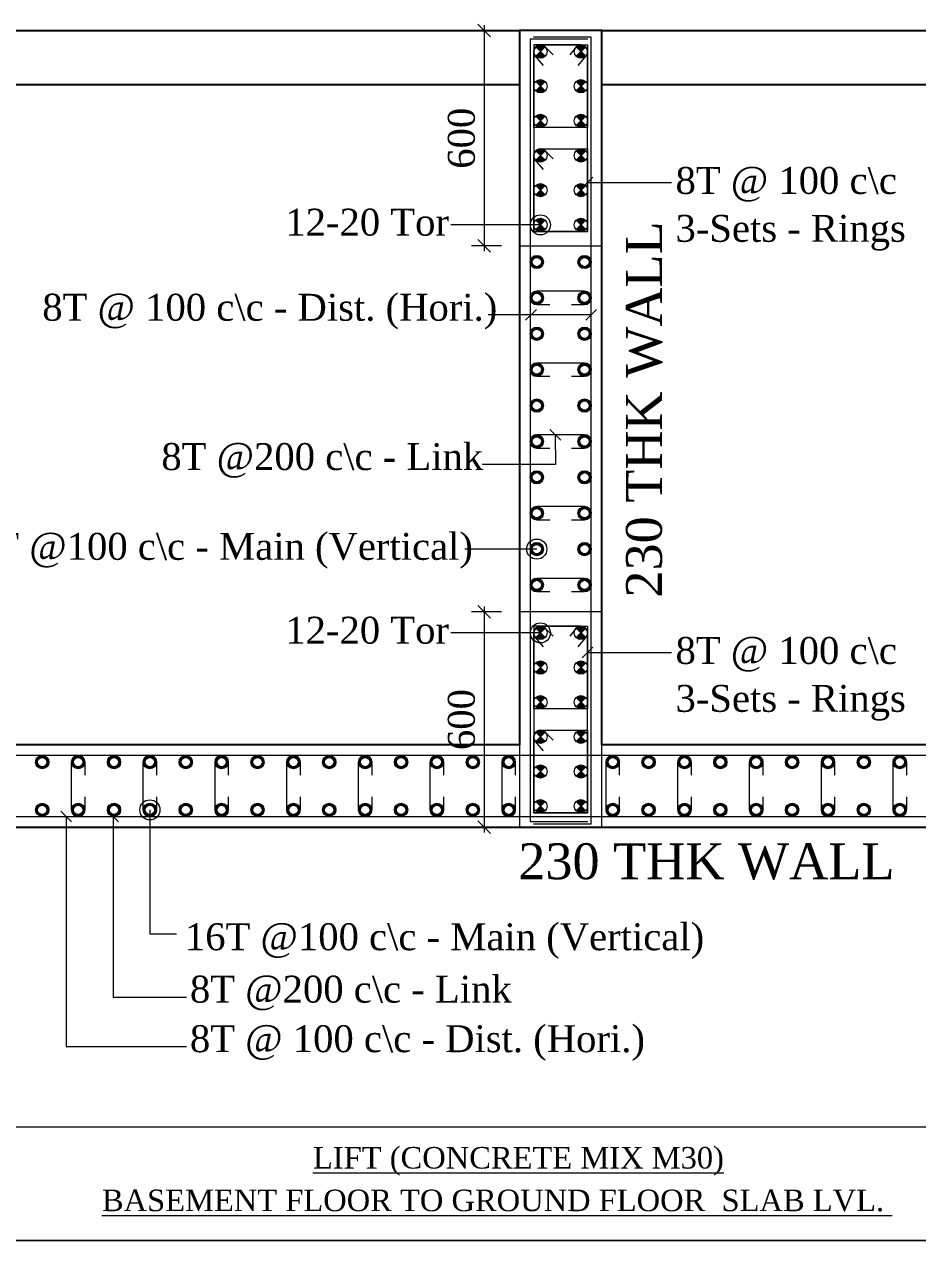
# Model space of a CAD drawing. Header units: metres. Extents: x 95882 to 260884, y 3603 to 81317.
# Drawn here: x 205935 to 208425, y 13271 to 16661 of the extents above; entities that cross this region are included whole.
import ezdxf
from ezdxf.enums import TextEntityAlignment as Align

# ---------------------------------------------------------------- set-up
doc = ezdxf.new("R2010")
doc.units = ezdxf.units.M
doc.header["$LTSCALE"] = 0.05
doc.header["$MEASUREMENT"] = 0
doc.layers.get('0').update_dxf_attribs({"linetype": 'CONTINUOUS', "lineweight": 0})
for name, color, linetype, lineweight in [('S-C3-UP TO TOP', 6, 'CONTINUOUS', 25), ('S-DIM-R', 7, 'CONTINUOUS', 9), ('S-SECTION', 5, 'CONTINUOUS', 5), ('S-SECTION MARK', 124, 'CONTINUOUS', 0), ('S-SHEET', 251, 'CONTINUOUS', 0), ('S-STEEL COL_DIA', 1, 'CONTINUOUS', 9), ('S-STEEL LINK', 1, 'CONTINUOUS', 0), ('S-STEEL RING', 1, 'CONTINUOUS', 9), ('S-TEXT', 7, 'CONTINUOUS', 0), ('S-TEXT COL.', 7, 'CONTINUOUS', 0), ('S-TEXT TITLE', 1, 'CONTINUOUS', 0)]:
    doc.layers.add(name, color=color, linetype=linetype, lineweight=lineweight)
doc.styles.add('SHEET TEXT', font='times.ttf')
doc.styles.get("Standard").update_dxf_attribs({"font": 'times.ttf'})
doc.styles.add('TEXT', font='times.ttf')

# ---------------------------------------------------------------- blocks, each defined once
blk = doc.blocks.new('_Origin')
at = {"color": 0, "linetype": 'ByBlock', "lineweight": -2}
blk.add_line((0, 0), (-1, 0), dxfattribs=at)
blk.add_circle((0, 0), 0.5, dxfattribs=at)
blk = doc.blocks.new('_Oblique')
at = {"color": 0, "linetype": 'ByBlock', "lineweight": -2}
blk.add_line((-0.5, -0.5), (0.5, 0.5), dxfattribs=at)

msp = doc.modelspace()

# ---------------------------------------------------------------- hatches: boundary and pattern name
at = {"layer": 'S-STEEL COL_DIA'}
h = msp.add_hatch(color=256, dxfattribs=at)
h.dxf.hatch_style = 1
h.paths.add_polyline_path([(207373.4, 16584.8), (207373.4, 16566.4, -0.198912), (207360.4, 16571.8)])
h.paths.add_polyline_path([(207373.4, 16584.8), (207386.5, 16571.8, -0.198912), (207373.4, 16566.4)])
h.paths.add_polyline_path([(207373.4, 16603.3, -0.198912), (207386.5, 16597.9), (207373.4, 16584.8)])
h.paths.add_polyline_path([(207360.4, 16597.9, -0.198912), (207373.4, 16603.3), (207373.4, 16584.8)])
h = msp.add_hatch(color=256, dxfattribs=at)
h.dxf.hatch_style = 1
h.paths.add_polyline_path([(207486.5, 16584.8), (207486.5, 16566.4, 0.198912), (207499.6, 16571.8)])
h.paths.add_polyline_path([(207486.5, 16584.8), (207473.5, 16571.8, 0.198912), (207486.5, 16566.4)])
h.paths.add_polyline_path([(207486.5, 16603.3, 0.198912), (207473.5, 16597.9), (207486.5, 16584.8)])
h.paths.add_polyline_path([(207499.6, 16597.9, 0.198912), (207486.5, 16603.3), (207486.5, 16584.8)])
h = msp.add_hatch(color=256, dxfattribs=at)
h.dxf.hatch_style = 1
h.paths.add_polyline_path([(207373.4, 16488.2), (207373.4, 16469.8, -0.198912), (207360.4, 16475.2)])
h.paths.add_polyline_path([(207373.4, 16488.2), (207386.5, 16475.2, -0.198912), (207373.4, 16469.8)])
h.paths.add_polyline_path([(207373.4, 16506.7, -0.198912), (207386.5, 16501.3), (207373.4, 16488.2)])
h.paths.add_polyline_path([(207360.4, 16501.3, -0.198912), (207373.4, 16506.7), (207373.4, 16488.2)])
h = msp.add_hatch(color=256, dxfattribs=at)
h.dxf.hatch_style = 1
h.paths.add_polyline_path([(207486.5, 16488.2), (207486.5, 16469.8, 0.198912), (207499.6, 16475.2)])
h.paths.add_polyline_path([(207486.5, 16488.2), (207473.5, 16475.2, 0.198912), (207486.5, 16469.8)])
h.paths.add_polyline_path([(207486.5, 16506.7, 0.198912), (207473.5, 16501.3), (207486.5, 16488.2)])
h.paths.add_polyline_path([(207499.6, 16501.3, 0.198912), (207486.5, 16506.7), (207486.5, 16488.2)])
h = msp.add_hatch(color=256, dxfattribs=at)
h.dxf.hatch_style = 1
h.paths.add_polyline_path([(207373.4, 16391.7), (207373.4, 16373.2, -0.198912), (207360.4, 16378.6)])
h.paths.add_polyline_path([(207373.4, 16391.7), (207386.5, 16378.6, -0.198912), (207373.4, 16373.2)])
h.paths.add_polyline_path([(207373.4, 16410.1, -0.198912), (207386.5, 16404.7), (207373.4, 16391.7)])
h.paths.add_polyline_path([(207360.4, 16404.7, -0.198912), (207373.4, 16410.1), (207373.4, 16391.7)])
h = msp.add_hatch(color=256, dxfattribs=at)
h.dxf.hatch_style = 1
h.paths.add_polyline_path([(207486.5, 16391.7), (207486.5, 16373.2, 0.198912), (207499.6, 16378.6)])
h.paths.add_polyline_path([(207486.5, 16391.7), (207473.5, 16378.6, 0.198912), (207486.5, 16373.2)])
h.paths.add_polyline_path([(207486.5, 16410.1, 0.198912), (207473.5, 16404.7), (207486.5, 16391.7)])
h.paths.add_polyline_path([(207499.6, 16404.7, 0.198912), (207486.5, 16410.1), (207486.5, 16391.7)])
h = msp.add_hatch(color=256, dxfattribs=at)
h.dxf.hatch_style = 1
h.paths.add_polyline_path([(207373.4, 16295.1), (207373.4, 16276.6, -0.198912), (207360.4, 16282)])
h.paths.add_polyline_path([(207373.4, 16295.1), (207386.5, 16282, -0.198912), (207373.4, 16276.6)])
h.paths.add_polyline_path([(207373.4, 16313.5, -0.198912), (207386.5, 16308.1), (207373.4, 16295.1)])
h.paths.add_polyline_path([(207360.4, 16308.1, -0.198912), (207373.4, 16313.5), (207373.4, 16295.1)])
h = msp.add_hatch(color=256, dxfattribs=at)
h.dxf.hatch_style = 1
h.paths.add_polyline_path([(207486.5, 16295.1), (207486.5, 16276.6, 0.198912), (207499.6, 16282)])
h.paths.add_polyline_path([(207486.5, 16295.1), (207473.5, 16282, 0.198912), (207486.5, 16276.6)])
h.paths.add_polyline_path([(207486.5, 16313.5, 0.198912), (207473.5, 16308.1), (207486.5, 16295.1)])
h.paths.add_polyline_path([(207499.6, 16308.1, 0.198912), (207486.5, 16313.5), (207486.5, 16295.1)])
h = msp.add_hatch(color=256, dxfattribs=at)
h.dxf.hatch_style = 1
h.paths.add_polyline_path([(207373.4, 16198.5), (207373.4, 16180.1, -0.198912), (207360.4, 16185.5)])
h.paths.add_polyline_path([(207373.4, 16198.5), (207386.5, 16185.5, -0.198912), (207373.4, 16180.1)])
h.paths.add_polyline_path([(207373.4, 16217, -0.198912), (207386.5, 16211.6), (207373.4, 16198.5)])
h.paths.add_polyline_path([(207360.4, 16211.6, -0.198912), (207373.4, 16217), (207373.4, 16198.5)])
h = msp.add_hatch(color=256, dxfattribs=at)
h.dxf.hatch_style = 1
h.paths.add_polyline_path([(207486.5, 16198.5), (207486.5, 16180.1, 0.198912), (207499.6, 16185.5)])
h.paths.add_polyline_path([(207486.5, 16198.5), (207473.5, 16185.5, 0.198912), (207486.5, 16180.1)])
h.paths.add_polyline_path([(207486.5, 16217, 0.198912), (207473.5, 16211.6), (207486.5, 16198.5)])
h.paths.add_polyline_path([(207499.6, 16211.6, 0.198912), (207486.5, 16217), (207486.5, 16198.5)])
h = msp.add_hatch(color=256, dxfattribs=at)
h.dxf.hatch_style = 1
h.paths.add_polyline_path([(207373.4, 16101.9), (207373.4, 16083.5, -0.198912), (207360.4, 16088.9)])
h.paths.add_polyline_path([(207373.4, 16101.9), (207386.5, 16088.9, -0.198912), (207373.4, 16083.5)])
h.paths.add_polyline_path([(207373.4, 16120.4, -0.198912), (207386.5, 16115), (207373.4, 16101.9)])
h.paths.add_polyline_path([(207360.4, 16115, -0.198912), (207373.4, 16120.4), (207373.4, 16101.9)])
h = msp.add_hatch(color=256, dxfattribs=at)
h.dxf.hatch_style = 1
h.paths.add_polyline_path([(207486.5, 16101.9), (207486.5, 16083.5, 0.198912), (207499.6, 16088.9)])
h.paths.add_polyline_path([(207486.5, 16101.9), (207473.5, 16088.9, 0.198912), (207486.5, 16083.5)])
h.paths.add_polyline_path([(207486.5, 16120.4, 0.198912), (207473.5, 16115), (207486.5, 16101.9)])
h.paths.add_polyline_path([(207499.6, 16115, 0.198912), (207486.5, 16120.4), (207486.5, 16101.9)])
h = msp.add_hatch(color=256, dxfattribs=at)
h.dxf.hatch_style = 1
h.paths.add_polyline_path([(207381.9, 15998.4, 1), (207345, 15998.4, 1)])
h.paths.add_polyline_path([(207350.4, 15998.4, -1), (207376.5, 15998.4, -1)], flags=16)
h = msp.add_hatch(color=256, dxfattribs=at)
h.dxf.hatch_style = 1
h.paths.add_polyline_path([(207478.1, 15998.4, -1), (207515, 15998.4, -1)])
h.paths.add_polyline_path([(207509.6, 15998.4, 1), (207483.5, 15998.4, 1)], flags=16)
h = msp.add_hatch(color=256, dxfattribs=at)
h.dxf.hatch_style = 1
h.paths.add_polyline_path([(207381.9, 15898.4, 1), (207345, 15898.4, 1)])
h.paths.add_polyline_path([(207350.4, 15898.4, -1), (207376.5, 15898.4, -1)], flags=16)
h = msp.add_hatch(color=256, dxfattribs=at)
h.dxf.hatch_style = 1
h.paths.add_polyline_path([(207478.1, 15898.4, -1), (207515, 15898.4, -1)])
h.paths.add_polyline_path([(207509.6, 15898.4, 1), (207483.5, 15898.4, 1)], flags=16)
h = msp.add_hatch(color=256, dxfattribs=at)
h.dxf.hatch_style = 1
h.paths.add_polyline_path([(207381.9, 15798.4, 1), (207345, 15798.4, 1)])
h.paths.add_polyline_path([(207350.4, 15798.4, -1), (207376.5, 15798.4, -1)], flags=16)
h = msp.add_hatch(color=256, dxfattribs=at)
h.dxf.hatch_style = 1
h.paths.add_polyline_path([(207478.1, 15798.4, -1), (207515, 15798.4, -1)])
h.paths.add_polyline_path([(207509.6, 15798.4, 1), (207483.5, 15798.4, 1)], flags=16)
h = msp.add_hatch(color=256, dxfattribs=at)
h.dxf.hatch_style = 1
h.paths.add_polyline_path([(207381.9, 15698.4, 1), (207345, 15698.4, 1)])
h.paths.add_polyline_path([(207350.4, 15698.4, -1), (207376.5, 15698.4, -1)], flags=16)
h = msp.add_hatch(color=256, dxfattribs=at)
h.dxf.hatch_style = 1
h.paths.add_polyline_path([(207478.1, 15698.4, -1), (207515, 15698.4, -1)])
h.paths.add_polyline_path([(207509.6, 15698.4, 1), (207483.5, 15698.4, 1)], flags=16)
h = msp.add_hatch(color=256, dxfattribs=at)
h.dxf.hatch_style = 1
h.paths.add_polyline_path([(207381.9, 15598.4, -1), (207345, 15598.4, -1)])
h.paths.add_polyline_path([(207350.4, 15598.4, 1), (207376.5, 15598.4, 1)], flags=16)
h = msp.add_hatch(color=256, dxfattribs=at)
h.dxf.hatch_style = 1
h.paths.add_polyline_path([(207478.1, 15598.4, 1), (207515, 15598.4, 1)])
h.paths.add_polyline_path([(207509.6, 15598.4, -1), (207483.5, 15598.4, -1)], flags=16)
h = msp.add_hatch(color=256, dxfattribs=at)
h.dxf.hatch_style = 1
h.paths.add_polyline_path([(207381.9, 15498.4, -1), (207345, 15498.4, -1)])
h.paths.add_polyline_path([(207350.4, 15498.4, 1), (207376.5, 15498.4, 1)], flags=16)
h = msp.add_hatch(color=256, dxfattribs=at)
h.dxf.hatch_style = 1
h.paths.add_polyline_path([(207478.1, 15498.4, 1), (207515, 15498.4, 1)])
h.paths.add_polyline_path([(207509.6, 15498.4, -1), (207483.5, 15498.4, -1)], flags=16)
h = msp.add_hatch(color=256, dxfattribs=at)
h.dxf.hatch_style = 1
h.paths.add_polyline_path([(207381.9, 15398.4, -1), (207345, 15398.4, -1)])
h.paths.add_polyline_path([(207350.4, 15398.4, 1), (207376.5, 15398.4, 1)], flags=16)
h = msp.add_hatch(color=256, dxfattribs=at)
h.dxf.hatch_style = 1
h.paths.add_polyline_path([(207478.1, 15398.4, 1), (207515, 15398.4, 1)])
h.paths.add_polyline_path([(207509.6, 15398.4, -1), (207483.5, 15398.4, -1)], flags=16)
h = msp.add_hatch(color=256, dxfattribs=at)
h.dxf.hatch_style = 1
h.paths.add_polyline_path([(207381.9, 15298.4, -1), (207345, 15298.4, -1)])
h.paths.add_polyline_path([(207350.4, 15298.4, 1), (207376.5, 15298.4, 1)], flags=16)
h = msp.add_hatch(color=256, dxfattribs=at)
h.dxf.hatch_style = 1
h.paths.add_polyline_path([(207478.1, 15298.4, 1), (207515, 15298.4, 1)])
h.paths.add_polyline_path([(207509.6, 15298.4, -1), (207483.5, 15298.4, -1)], flags=16)
h = msp.add_hatch(color=256, dxfattribs=at)
h.dxf.hatch_style = 1
h.paths.add_polyline_path([(207381.9, 15198.4, -1), (207345, 15198.4, -1)])
h.paths.add_polyline_path([(207350.4, 15198.4, 1), (207376.5, 15198.4, 1)], flags=16)
h = msp.add_hatch(color=256, dxfattribs=at)
h.dxf.hatch_style = 1
h.paths.add_polyline_path([(207478.1, 15198.4, 1), (207515, 15198.4, 1)])
h.paths.add_polyline_path([(207509.6, 15198.4, -1), (207483.5, 15198.4, -1)], flags=16)
h = msp.add_hatch(color=256, dxfattribs=at)
h.dxf.hatch_style = 1
h.paths.add_polyline_path([(207381.9, 15098.4, 1), (207345, 15098.4, 1)])
h.paths.add_polyline_path([(207350.4, 15098.4, -1), (207376.5, 15098.4, -1)], flags=16)
h = msp.add_hatch(color=256, dxfattribs=at)
h.dxf.hatch_style = 1
h.paths.add_polyline_path([(207478.1, 15098.4, -1), (207515, 15098.4, -1)])
h.paths.add_polyline_path([(207509.6, 15098.4, 1), (207483.5, 15098.4, 1)], flags=16)
h = msp.add_hatch(color=256, dxfattribs=at)
h.dxf.hatch_style = 1
h.paths.add_polyline_path([(207373.4, 14964.8), (207373.4, 14946.4, -0.198912), (207360.4, 14951.8)])
h.paths.add_polyline_path([(207373.4, 14964.8), (207386.5, 14951.8, -0.198912), (207373.4, 14946.4)])
h.paths.add_polyline_path([(207373.4, 14983.3, -0.198912), (207386.5, 14977.9), (207373.4, 14964.8)])
h.paths.add_polyline_path([(207360.4, 14977.9, -0.198912), (207373.4, 14983.3), (207373.4, 14964.8)])
h = msp.add_hatch(color=256, dxfattribs=at)
h.dxf.hatch_style = 1
h.paths.add_polyline_path([(207486.5, 14964.8), (207486.5, 14946.4, 0.198912), (207499.6, 14951.8)])
h.paths.add_polyline_path([(207486.5, 14964.8), (207473.5, 14951.8, 0.198912), (207486.5, 14946.4)])
h.paths.add_polyline_path([(207486.5, 14983.3, 0.198912), (207473.5, 14977.9), (207486.5, 14964.8)])
h.paths.add_polyline_path([(207499.6, 14977.9, 0.198912), (207486.5, 14983.3), (207486.5, 14964.8)])
h = msp.add_hatch(color=256, dxfattribs=at)
h.dxf.hatch_style = 1
h.paths.add_polyline_path([(207373.4, 14868.2), (207373.4, 14849.8, -0.198912), (207360.4, 14855.2)])
h.paths.add_polyline_path([(207373.4, 14868.2), (207386.5, 14855.2, -0.198912), (207373.4, 14849.8)])
h.paths.add_polyline_path([(207373.4, 14886.7, -0.198912), (207386.5, 14881.3), (207373.4, 14868.2)])
h.paths.add_polyline_path([(207360.4, 14881.3, -0.198912), (207373.4, 14886.7), (207373.4, 14868.2)])
h = msp.add_hatch(color=256, dxfattribs=at)
h.dxf.hatch_style = 1
h.paths.add_polyline_path([(207486.5, 14868.2), (207486.5, 14849.8, 0.198912), (207499.6, 14855.2)])
h.paths.add_polyline_path([(207486.5, 14868.2), (207473.5, 14855.2, 0.198912), (207486.5, 14849.8)])
h.paths.add_polyline_path([(207486.5, 14886.7, 0.198912), (207473.5, 14881.3), (207486.5, 14868.2)])
h.paths.add_polyline_path([(207499.6, 14881.3, 0.198912), (207486.5, 14886.7), (207486.5, 14868.2)])
h = msp.add_hatch(color=256, dxfattribs=at)
h.dxf.hatch_style = 1
h.paths.add_polyline_path([(207373.4, 14771.7), (207373.4, 14753.2, -0.198912), (207360.4, 14758.6)])
h.paths.add_polyline_path([(207373.4, 14771.7), (207386.5, 14758.6, -0.198912), (207373.4, 14753.2)])
h.paths.add_polyline_path([(207373.4, 14790.1, -0.198912), (207386.5, 14784.7), (207373.4, 14771.7)])
h.paths.add_polyline_path([(207360.4, 14784.7, -0.198912), (207373.4, 14790.1), (207373.4, 14771.7)])
h = msp.add_hatch(color=256, dxfattribs=at)
h.dxf.hatch_style = 1
h.paths.add_polyline_path([(207486.5, 14771.7), (207486.5, 14753.2, 0.198912), (207499.6, 14758.6)])
h.paths.add_polyline_path([(207486.5, 14771.7), (207473.5, 14758.6, 0.198912), (207486.5, 14753.2)])
h.paths.add_polyline_path([(207486.5, 14790.1, 0.198912), (207473.5, 14784.7), (207486.5, 14771.7)])
h.paths.add_polyline_path([(207499.6, 14784.7, 0.198912), (207486.5, 14790.1), (207486.5, 14771.7)])
h = msp.add_hatch(color=256, dxfattribs=at)
h.dxf.hatch_style = 1
h.paths.add_polyline_path([(207373.4, 14675.1), (207373.4, 14656.6, -0.198912), (207360.4, 14662)])
h.paths.add_polyline_path([(207373.4, 14675.1), (207386.5, 14662, -0.198912), (207373.4, 14656.6)])
h.paths.add_polyline_path([(207373.4, 14693.5, -0.198912), (207386.5, 14688.1), (207373.4, 14675.1)])
h.paths.add_polyline_path([(207360.4, 14688.1, -0.198912), (207373.4, 14693.5), (207373.4, 14675.1)])
h = msp.add_hatch(color=256, dxfattribs=at)
h.dxf.hatch_style = 1
h.paths.add_polyline_path([(207486.5, 14675.1), (207486.5, 14656.6, 0.198912), (207499.6, 14662)])
h.paths.add_polyline_path([(207486.5, 14675.1), (207473.5, 14662, 0.198912), (207486.5, 14656.6)])
h.paths.add_polyline_path([(207486.5, 14693.5, 0.198912), (207473.5, 14688.1), (207486.5, 14675.1)])
h.paths.add_polyline_path([(207499.6, 14688.1, 0.198912), (207486.5, 14693.5), (207486.5, 14675.1)])
h = msp.add_hatch(color=256, dxfattribs=at)
h.dxf.hatch_style = 1
h.paths.add_polyline_path([(205985, 14586.4, -1), (205985, 14623.3, -1)])
h.paths.add_polyline_path([(205985, 14617.8, 1), (205985, 14591.8, 1)], flags=16)
h = msp.add_hatch(color=256, dxfattribs=at)
h.dxf.hatch_style = 1
h.paths.add_polyline_path([(206085, 14586.4, -1), (206085, 14623.3, -1)])
h.paths.add_polyline_path([(206085, 14617.8, 1), (206085, 14591.8, 1)], flags=16)
h = msp.add_hatch(color=256, dxfattribs=at)
h.dxf.hatch_style = 1
h.paths.add_polyline_path([(206185, 14586.4, -1), (206185, 14623.3, -1)])
h.paths.add_polyline_path([(206185, 14617.8, 1), (206185, 14591.8, 1)], flags=16)
h = msp.add_hatch(color=256, dxfattribs=at)
h.dxf.hatch_style = 1
h.paths.add_polyline_path([(206285, 14586.4, -1), (206285, 14623.3, -1)])
h.paths.add_polyline_path([(206285, 14617.8, 1), (206285, 14591.8, 1)], flags=16)
h = msp.add_hatch(color=256, dxfattribs=at)
h.dxf.hatch_style = 1
h.paths.add_polyline_path([(206385, 14586.4, 1), (206385, 14623.3, 1)])
h.paths.add_polyline_path([(206385, 14617.8, -1), (206385, 14591.8, -1)], flags=16)
h = msp.add_hatch(color=256, dxfattribs=at)
h.dxf.hatch_style = 1
h.paths.add_polyline_path([(206485, 14586.4, 1), (206485, 14623.3, 1)])
h.paths.add_polyline_path([(206485, 14617.8, -1), (206485, 14591.8, -1)], flags=16)
h = msp.add_hatch(color=256, dxfattribs=at)
h.dxf.hatch_style = 1
h.paths.add_polyline_path([(206585, 14586.4, 1), (206585, 14623.3, 1)])
h.paths.add_polyline_path([(206585, 14617.8, -1), (206585, 14591.8, -1)], flags=16)
h = msp.add_hatch(color=256, dxfattribs=at)
h.dxf.hatch_style = 1
h.paths.add_polyline_path([(206685, 14586.4, 1), (206685, 14623.3, 1)])
h.paths.add_polyline_path([(206685, 14617.8, -1), (206685, 14591.8, -1)], flags=16)
h = msp.add_hatch(color=256, dxfattribs=at)
h.dxf.hatch_style = 1
h.paths.add_polyline_path([(206785, 14586.4, 1), (206785, 14623.3, 1)])
h.paths.add_polyline_path([(206785, 14617.8, -1), (206785, 14591.8, -1)], flags=16)
h = msp.add_hatch(color=256, dxfattribs=at)
h.dxf.hatch_style = 1
h.paths.add_polyline_path([(206885, 14586.4, 1), (206885, 14623.3, 1)])
h.paths.add_polyline_path([(206885, 14617.8, -1), (206885, 14591.8, -1)], flags=16)
h = msp.add_hatch(color=256, dxfattribs=at)
h.dxf.hatch_style = 1
h.paths.add_polyline_path([(206985, 14586.4, 1), (206985, 14623.3, 1)])
h.paths.add_polyline_path([(206985, 14617.8, -1), (206985, 14591.8, -1)], flags=16)
h = msp.add_hatch(color=256, dxfattribs=at)
h.dxf.hatch_style = 1
h.paths.add_polyline_path([(207085, 14586.4, 1), (207085, 14623.3, 1)])
h.paths.add_polyline_path([(207085, 14617.8, -1), (207085, 14591.8, -1)], flags=16)
h = msp.add_hatch(color=256, dxfattribs=at)
h.dxf.hatch_style = 1
h.paths.add_polyline_path([(207185, 14586.4, 1), (207185, 14623.3, 1)])
h.paths.add_polyline_path([(207185, 14617.8, -1), (207185, 14591.8, -1)], flags=16)
h = msp.add_hatch(color=256, dxfattribs=at)
h.dxf.hatch_style = 1
h.paths.add_polyline_path([(207285, 14586.4, 1), (207285, 14623.3, 1)])
h.paths.add_polyline_path([(207285, 14617.8, -1), (207285, 14591.8, -1)], flags=16)
h = msp.add_hatch(color=256, dxfattribs=at)
h.dxf.hatch_style = 1
h.paths.add_polyline_path([(207575, 14586.4, 1), (207575, 14623.3, 1)])
h.paths.add_polyline_path([(207575, 14617.8, -1), (207575, 14591.8, -1)], flags=16)
h = msp.add_hatch(color=256, dxfattribs=at)
h.dxf.hatch_style = 1
h.paths.add_polyline_path([(207675, 14586.4, -1), (207675, 14623.3, -1)])
h.paths.add_polyline_path([(207675, 14617.8, 1), (207675, 14591.8, 1)], flags=16)
h = msp.add_hatch(color=256, dxfattribs=at)
h.dxf.hatch_style = 1
h.paths.add_polyline_path([(207775, 14586.4, -1), (207775, 14623.3, -1)])
h.paths.add_polyline_path([(207775, 14617.8, 1), (207775, 14591.8, 1)], flags=16)
h = msp.add_hatch(color=256, dxfattribs=at)
h.dxf.hatch_style = 1
h.paths.add_polyline_path([(207875, 14586.4, -1), (207875, 14623.3, -1)])
h.paths.add_polyline_path([(207875, 14617.8, 1), (207875, 14591.8, 1)], flags=16)
h = msp.add_hatch(color=256, dxfattribs=at)
h.dxf.hatch_style = 1
h.paths.add_polyline_path([(207975, 14586.4, -1), (207975, 14623.3, -1)])
h.paths.add_polyline_path([(207975, 14617.8, 1), (207975, 14591.8, 1)], flags=16)
h = msp.add_hatch(color=256, dxfattribs=at)
h.dxf.hatch_style = 1
h.paths.add_polyline_path([(208075, 14586.4, -1), (208075, 14623.3, -1)])
h.paths.add_polyline_path([(208075, 14617.8, 1), (208075, 14591.8, 1)], flags=16)
h = msp.add_hatch(color=256, dxfattribs=at)
h.dxf.hatch_style = 1
h.paths.add_polyline_path([(208175, 14586.4, -1), (208175, 14623.3, -1)])
h.paths.add_polyline_path([(208175, 14617.8, 1), (208175, 14591.8, 1)], flags=16)
h = msp.add_hatch(color=256, dxfattribs=at)
h.dxf.hatch_style = 1
h.paths.add_polyline_path([(208275, 14586.4, -1), (208275, 14623.3, -1)])
h.paths.add_polyline_path([(208275, 14617.8, 1), (208275, 14591.8, 1)], flags=16)
h = msp.add_hatch(color=256, dxfattribs=at)
h.dxf.hatch_style = 1
h.paths.add_polyline_path([(208375, 14586.4, -1), (208375, 14623.3, -1)])
h.paths.add_polyline_path([(208375, 14617.8, 1), (208375, 14591.8, 1)], flags=16)
h = msp.add_hatch(color=256, dxfattribs=at)
h.dxf.hatch_style = 1
h.paths.add_polyline_path([(207373.4, 14578.5), (207373.4, 14560.1, -0.198912), (207360.4, 14565.5)])
h.paths.add_polyline_path([(207373.4, 14578.5), (207386.5, 14565.5, -0.198912), (207373.4, 14560.1)])
h.paths.add_polyline_path([(207373.4, 14597, -0.198912), (207386.5, 14591.6), (207373.4, 14578.5)])
h.paths.add_polyline_path([(207360.4, 14591.6, -0.198912), (207373.4, 14597), (207373.4, 14578.5)])
h = msp.add_hatch(color=256, dxfattribs=at)
h.dxf.hatch_style = 1
h.paths.add_polyline_path([(207486.5, 14578.5), (207486.5, 14560.1, 0.198912), (207499.6, 14565.5)])
h.paths.add_polyline_path([(207486.5, 14578.5), (207473.5, 14565.5, 0.198912), (207486.5, 14560.1)])
h.paths.add_polyline_path([(207486.5, 14597, 0.198912), (207473.5, 14591.6), (207486.5, 14578.5)])
h.paths.add_polyline_path([(207499.6, 14591.6, 0.198912), (207486.5, 14597), (207486.5, 14578.5)])
h = msp.add_hatch(color=256, dxfattribs=at)
h.dxf.hatch_style = 1
h.paths.add_polyline_path([(205985, 14490.2, 1), (205985, 14453.3, 1)])
h.paths.add_polyline_path([(205985, 14458.7, -1), (205985, 14484.7, -1)], flags=16)
h = msp.add_hatch(color=256, dxfattribs=at)
h.dxf.hatch_style = 1
h.paths.add_polyline_path([(206085, 14490.2, 1), (206085, 14453.3, 1)])
h.paths.add_polyline_path([(206085, 14458.7, -1), (206085, 14484.7, -1)], flags=16)
h = msp.add_hatch(color=256, dxfattribs=at)
h.dxf.hatch_style = 1
h.paths.add_polyline_path([(206185, 14490.2, 1), (206185, 14453.3, 1)])
h.paths.add_polyline_path([(206185, 14458.7, -1), (206185, 14484.7, -1)], flags=16)
h = msp.add_hatch(color=256, dxfattribs=at)
h.dxf.hatch_style = 1
h.paths.add_polyline_path([(206285, 14490.2, 1), (206285, 14453.3, 1)])
h.paths.add_polyline_path([(206285, 14458.7, -1), (206285, 14484.7, -1)], flags=16)
h = msp.add_hatch(color=256, dxfattribs=at)
h.dxf.hatch_style = 1
h.paths.add_polyline_path([(206385, 14490.2, -1), (206385, 14453.3, -1)])
h.paths.add_polyline_path([(206385, 14458.7, 1), (206385, 14484.7, 1)], flags=16)
h = msp.add_hatch(color=256, dxfattribs=at)
h.dxf.hatch_style = 1
h.paths.add_polyline_path([(206485, 14490.2, -1), (206485, 14453.3, -1)])
h.paths.add_polyline_path([(206485, 14458.7, 1), (206485, 14484.7, 1)], flags=16)
h = msp.add_hatch(color=256, dxfattribs=at)
h.dxf.hatch_style = 1
h.paths.add_polyline_path([(206585, 14490.2, -1), (206585, 14453.3, -1)])
h.paths.add_polyline_path([(206585, 14458.7, 1), (206585, 14484.7, 1)], flags=16)
h = msp.add_hatch(color=256, dxfattribs=at)
h.dxf.hatch_style = 1
h.paths.add_polyline_path([(206685, 14490.2, -1), (206685, 14453.3, -1)])
h.paths.add_polyline_path([(206685, 14458.7, 1), (206685, 14484.7, 1)], flags=16)
h = msp.add_hatch(color=256, dxfattribs=at)
h.dxf.hatch_style = 1
h.paths.add_polyline_path([(206785, 14490.2, -1), (206785, 14453.3, -1)])
h.paths.add_polyline_path([(206785, 14458.7, 1), (206785, 14484.7, 1)], flags=16)
h = msp.add_hatch(color=256, dxfattribs=at)
h.dxf.hatch_style = 1
h.paths.add_polyline_path([(206885, 14490.2, -1), (206885, 14453.3, -1)])
h.paths.add_polyline_path([(206885, 14458.7, 1), (206885, 14484.7, 1)], flags=16)
h = msp.add_hatch(color=256, dxfattribs=at)
h.dxf.hatch_style = 1
h.paths.add_polyline_path([(206985, 14490.2, -1), (206985, 14453.3, -1)])
h.paths.add_polyline_path([(206985, 14458.7, 1), (206985, 14484.7, 1)], flags=16)
h = msp.add_hatch(color=256, dxfattribs=at)
h.dxf.hatch_style = 1
h.paths.add_polyline_path([(207085, 14490.2, -1), (207085, 14453.3, -1)])
h.paths.add_polyline_path([(207085, 14458.7, 1), (207085, 14484.7, 1)], flags=16)
h = msp.add_hatch(color=256, dxfattribs=at)
h.dxf.hatch_style = 1
h.paths.add_polyline_path([(207185, 14490.2, -1), (207185, 14453.3, -1)])
h.paths.add_polyline_path([(207185, 14458.7, 1), (207185, 14484.7, 1)], flags=16)
h = msp.add_hatch(color=256, dxfattribs=at)
h.dxf.hatch_style = 1
h.paths.add_polyline_path([(207285, 14490.2, -1), (207285, 14453.3, -1)])
h.paths.add_polyline_path([(207285, 14458.7, 1), (207285, 14484.7, 1)], flags=16)
h = msp.add_hatch(color=256, dxfattribs=at)
h.dxf.hatch_style = 1
h.paths.add_polyline_path([(207373.4, 14481.9), (207373.4, 14463.5, -0.198912), (207360.4, 14468.9)])
h.paths.add_polyline_path([(207373.4, 14481.9), (207386.5, 14468.9, -0.198912), (207373.4, 14463.5)])
h.paths.add_polyline_path([(207373.4, 14500.4, -0.198912), (207386.5, 14495), (207373.4, 14481.9)])
h.paths.add_polyline_path([(207360.4, 14495, -0.198912), (207373.4, 14500.4), (207373.4, 14481.9)])
h = msp.add_hatch(color=256, dxfattribs=at)
h.dxf.hatch_style = 1
h.paths.add_polyline_path([(207486.5, 14481.9), (207486.5, 14463.5, 0.198912), (207499.6, 14468.9)])
h.paths.add_polyline_path([(207486.5, 14481.9), (207473.5, 14468.9, 0.198912), (207486.5, 14463.5)])
h.paths.add_polyline_path([(207486.5, 14500.4, 0.198912), (207473.5, 14495), (207486.5, 14481.9)])
h.paths.add_polyline_path([(207499.6, 14495, 0.198912), (207486.5, 14500.4), (207486.5, 14481.9)])
h = msp.add_hatch(color=256, dxfattribs=at)
h.dxf.hatch_style = 1
h.paths.add_polyline_path([(207575, 14490.2, -1), (207575, 14453.3, -1)])
h.paths.add_polyline_path([(207575, 14458.7, 1), (207575, 14484.7, 1)], flags=16)
h = msp.add_hatch(color=256, dxfattribs=at)
h.dxf.hatch_style = 1
h.paths.add_polyline_path([(207675, 14490.2, 1), (207675, 14453.3, 1)])
h.paths.add_polyline_path([(207675, 14458.7, -1), (207675, 14484.7, -1)], flags=16)
h = msp.add_hatch(color=256, dxfattribs=at)
h.dxf.hatch_style = 1
h.paths.add_polyline_path([(207775, 14490.2, 1), (207775, 14453.3, 1)])
h.paths.add_polyline_path([(207775, 14458.7, -1), (207775, 14484.7, -1)], flags=16)
h = msp.add_hatch(color=256, dxfattribs=at)
h.dxf.hatch_style = 1
h.paths.add_polyline_path([(207875, 14490.2, 1), (207875, 14453.3, 1)])
h.paths.add_polyline_path([(207875, 14458.7, -1), (207875, 14484.7, -1)], flags=16)
h = msp.add_hatch(color=256, dxfattribs=at)
h.dxf.hatch_style = 1
h.paths.add_polyline_path([(207975, 14490.2, 1), (207975, 14453.3, 1)])
h.paths.add_polyline_path([(207975, 14458.7, -1), (207975, 14484.7, -1)], flags=16)
h = msp.add_hatch(color=256, dxfattribs=at)
h.dxf.hatch_style = 1
h.paths.add_polyline_path([(208075, 14490.2, 1), (208075, 14453.3, 1)])
h.paths.add_polyline_path([(208075, 14458.7, -1), (208075, 14484.7, -1)], flags=16)
h = msp.add_hatch(color=256, dxfattribs=at)
h.dxf.hatch_style = 1
h.paths.add_polyline_path([(208175, 14490.2, 1), (208175, 14453.3, 1)])
h.paths.add_polyline_path([(208175, 14458.7, -1), (208175, 14484.7, -1)], flags=16)
h = msp.add_hatch(color=256, dxfattribs=at)
h.dxf.hatch_style = 1
h.paths.add_polyline_path([(208275, 14490.2, 1), (208275, 14453.3, 1)])
h.paths.add_polyline_path([(208275, 14458.7, -1), (208275, 14484.7, -1)], flags=16)
h = msp.add_hatch(color=256, dxfattribs=at)
h.dxf.hatch_style = 1
h.paths.add_polyline_path([(208375, 14490.2, 1), (208375, 14453.3, 1)])
h.paths.add_polyline_path([(208375, 14458.7, -1), (208375, 14484.7, -1)], flags=16)

# ---------------------------------------------------------------- linework, layer by layer
at = {"layer": 'S-C3-UP TO TOP', "color": 5}
for p, q in [((205815, 16643.3), (207315, 16643.3)), ((207545, 16643.3), (207315, 16643.3)), ((207315, 16643.3), (207315, 14653.3)), ((207545, 14653.3), (207545, 16643.3)), ((207545, 16643.3), (209345, 16643.3)), ((205815, 16493.3), (207315, 16493.3)), ((207545, 16493.3), (209345, 16493.3)), ((207315, 14653.3), (205515, 14653.3)), ((209345, 14653.3), (207545, 14653.3)), ((205285, 14423.3), (209575, 14423.3))]:
    msp.add_line(p, q, dxfattribs=at)
at = {"layer": 'S-DIM-R'}
for p, q in [((207265, 16643.3, 0.1), (207181.7, 16643.3, 0.1)), ((207216.7, 16658.3, 0.1), (207216.7, 16028.3, 0.1)), ((207265, 16043.3, 0.1), (207181.7, 16043.3, 0.1)), ((207265, 15023.3, 0.1), (207181.7, 15023.3, 0.1)), ((207216.7, 15038.3, 0.1), (207216.7, 14408.3, 0.1)), ((207265, 14423.3, 0.1), (207181.7, 14423.3, 0.1))]:
    msp.add_line(p, q, dxfattribs=at)
at = {"layer": 'S-SECTION'}
for p, q in [((207545, 16643.3), (207315, 16643.3)), ((207315, 16643.3), (207315, 16043.3)), ((207545, 16043.3), (207545, 16643.3)), ((207315, 16043.3), (207545, 16043.3)), ((207545, 15023.3), (207315, 15023.3)), ((207315, 15023.3), (207315, 14423.3)), ((207545, 14423.3), (207545, 15023.3)), ((207315, 14423.3), (207545, 14423.3))]:
    msp.add_line(p, q, dxfattribs=at)
at = {"layer": 'S-SECTION MARK'}
for points in [[(207505, 16220), (207738.5, 16220)], [(207515.1, 15851.5), (207228, 15851.5)], [(207347.3, 15851.5), (207228, 15851.5)], [(207415, 15516.9), (207415.1, 15433.9), (207210.9, 15433.9)], [(207505, 14910.2), (207738.5, 14910.2)], [(206051.8, 14453.2), (206051.7, 13811.8), (206386.9, 13811.8)], [(206182.7, 14453.2), (206182.7, 13949.8), (206386.9, 13949.8)]]:
    msp.add_lwpolyline(points, dxfattribs=at)
at = {"layer": 'S-SECTION MARK', "linetype": 'ByBlock'}
for points in [[(207317.4, 16101.9), (207123.8, 16101.9)], [(207307.4, 15198.4), (207163.1, 15198.4)], [(207317.4, 14964.8), (207123.8, 14964.8)], [(206285, 14415.6), (206285, 14126.6), (206359.2, 14126.6)]]:
    msp.add_lwpolyline(points, dxfattribs=at)
at = {"layer": 'S-SHEET'}
for p, q in [((211154.3, 13587.2, -0.1), (203307.9, 13587.2, -0.1)), ((203307.9, 13271.2, -0.1), (211154.3, 13271.2, -0.1))]:
    msp.add_line(p, q, dxfattribs=at)
at = {"layer": 'S-SHEET', "color": 0}
for p, q in [((211154.3, 13271.2, -0.1), (203307.9, 13271.2, -0.1)), ((203307.9, 13271.2, -0.1), (211154.3, 13271.2, -0.1))]:
    msp.add_line(p, q, dxfattribs=at)
at = {"layer": 'S-STEEL COL_DIA', "lineweight": 5}
for p, q in [((207386.5, 16597.9, 0), (207360.4, 16571.8, 0)), ((207360.4, 16597.9, 0), (207386.5, 16571.8, 0)), ((207473.5, 16597.9, 0), (207499.6, 16571.8, 0)), ((207499.6, 16597.9, 0), (207473.5, 16571.8, 0)), ((207386.5, 16501.3, 0.1), (207360.4, 16475.2, 0.1)), ((207360.4, 16501.3, 0.1), (207386.5, 16475.2, 0.1)), ((207473.5, 16501.3, 0.1), (207499.6, 16475.2, 0.1)), ((207499.6, 16501.3, 0.1), (207473.5, 16475.2, 0.1)), ((207386.5, 16404.7, 0.1), (207360.4, 16378.6, 0.1)), ((207360.4, 16404.7, 0.1), (207386.5, 16378.6, 0.1)), ((207473.5, 16404.7, 0.1), (207499.6, 16378.6, 0.1)), ((207499.6, 16404.7, 0.1), (207473.5, 16378.6, 0.1)), ((207386.5, 16308.1, 0.1), (207360.4, 16282, 0.1)), ((207360.4, 16308.1, 0.1), (207386.5, 16282, 0.1)), ((207473.5, 16308.1, 0.1), (207499.6, 16282, 0.1)), ((207499.6, 16308.1, 0.1), (207473.5, 16282, 0.1)), ((207386.5, 16211.6, 0.1), (207360.4, 16185.5, 0.1)), ((207360.4, 16211.6, 0.1), (207386.5, 16185.5, 0.1)), ((207473.5, 16211.6, 0.1), (207499.6, 16185.5, 0.1)), ((207499.6, 16211.6, 0.1), (207473.5, 16185.5, 0.1)), ((207386.5, 16115, 0), (207360.4, 16088.9, 0)), ((207360.4, 16115, 0), (207386.5, 16088.9, 0)), ((207473.5, 16115, 0), (207499.6, 16088.9, 0)), ((207499.6, 16115, 0), (207473.5, 16088.9, 0)), ((207386.5, 14977.9, 0), (207360.4, 14951.8, 0)), ((207360.4, 14977.9, 0), (207386.5, 14951.8, 0)), ((207473.5, 14977.9, 0), (207499.6, 14951.8, 0)), ((207499.6, 14977.9, 0), (207473.5, 14951.8, 0)), ((207386.5, 14881.3, 0.1), (207360.4, 14855.2, 0.1)), ((207360.4, 14881.3, 0.1), (207386.5, 14855.2, 0.1)), ((207473.5, 14881.3, 0.1), (207499.6, 14855.2, 0.1)), ((207499.6, 14881.3, 0.1), (207473.5, 14855.2, 0.1)), ((207386.5, 14784.7, 0.1), (207360.4, 14758.6, 0.1)), ((207360.4, 14784.7, 0.1), (207386.5, 14758.6, 0.1)), ((207473.5, 14784.7, 0.1), (207499.6, 14758.6, 0.1)), ((207499.6, 14784.7, 0.1), (207473.5, 14758.6, 0.1)), ((207386.5, 14688.1, 0.1), (207360.4, 14662, 0.1)), ((207360.4, 14688.1, 0.1), (207386.5, 14662, 0.1)), ((207473.5, 14688.1, 0.1), (207499.6, 14662, 0.1)), ((207499.6, 14688.1, 0.1), (207473.5, 14662, 0.1)), ((207386.5, 14591.6, 0.1), (207360.4, 14565.5, 0.1)), ((207360.4, 14591.6, 0.1), (207386.5, 14565.5, 0.1)), ((207473.5, 14591.6, 0.1), (207499.6, 14565.5, 0.1)), ((207499.6, 14591.6, 0.1), (207473.5, 14565.5, 0.1)), ((207386.5, 14495, 0), (207360.4, 14468.9, 0)), ((207360.4, 14495, 0), (207386.5, 14468.9, 0)), ((207473.5, 14495, 0), (207499.6, 14468.9, 0)), ((207499.6, 14495, 0), (207473.5, 14468.9, 0))]:
    msp.add_line(p, q, dxfattribs=at)
for centre, radius in [((207373.4, 16584.8, 0), 18.5), ((207486.5, 16584.8, 0), 18.5), ((207373.4, 16488.2, 0.1), 18.5), ((207486.5, 16488.2, 0.1), 18.5), ((207373.4, 16391.7, 0.1), 18.5), ((207486.5, 16391.7, 0.1), 18.5), ((207373.4, 16295.1, 0.1), 18.5), ((207486.5, 16295.1, 0.1), 18.5), ((207373.4, 16198.5, 0.1), 18.5), ((207486.5, 16198.5, 0.1), 18.5), ((207373.4, 16101.9, 0), 18.5), ((207486.5, 16101.9, 0), 18.5), ((207363.4, 15998.4), 18.5), ((207363.4, 15998.4), 13), ((207496.5, 15998.4), 18.5), ((207496.5, 15998.4), 13), ((207363.4, 15898.4), 18.5), ((207363.4, 15898.4), 13), ((207496.5, 15898.4), 18.5), ((207496.5, 15898.4), 13), ((207363.4, 15798.4), 18.5), ((207363.4, 15798.4), 13), ((207496.5, 15798.4), 18.5), ((207496.5, 15798.4), 13), ((207363.4, 15698.4), 18.5), ((207363.4, 15698.4), 13), ((207496.5, 15698.4), 18.5), ((207496.5, 15698.4), 13), ((207363.4, 15598.4), 18.5), ((207363.4, 15598.4), 13), ((207496.5, 15598.4), 18.5), ((207496.5, 15598.4), 13), ((207363.4, 15498.4), 18.5), ((207363.4, 15498.4), 13), ((207496.5, 15498.4), 18.5), ((207496.5, 15498.4), 13), ((207363.4, 15398.4), 18.5), ((207363.4, 15398.4), 13), ((207496.5, 15398.4), 18.5), ((207496.5, 15398.4), 13), ((207363.4, 15298.4), 18.5), ((207363.4, 15298.4), 13), ((207496.5, 15298.4), 18.5), ((207496.5, 15298.4), 13), ((207363.4, 15198.4), 18.5), ((207363.4, 15198.4), 13), ((207496.5, 15198.4), 18.5), ((207496.5, 15198.4), 13), ((207363.4, 15098.4), 18.5), ((207363.4, 15098.4), 13), ((207496.5, 15098.4), 18.5), ((207496.5, 15098.4), 13), ((207373.4, 14964.8, 0), 18.5), ((207486.5, 14964.8, 0), 18.5), ((207373.4, 14868.2, 0.1), 18.5), ((207486.5, 14868.2, 0.1), 18.5), ((207373.4, 14771.7, 0.1), 18.5), ((207486.5, 14771.7, 0.1), 18.5), ((207373.4, 14675.1, 0.1), 18.5), ((207486.5, 14675.1, 0.1), 18.5), ((205985, 14604.8), 18.5), ((205985, 14604.8), 13), ((206085, 14604.8), 18.5), ((206085, 14604.8), 13), ((206185, 14604.8), 18.5), ((206185, 14604.8), 13), ((206285, 14604.8), 18.5), ((206285, 14604.8), 13), ((206385, 14604.8), 18.5), ((206385, 14604.8), 13), ((206485, 14604.8), 18.5), ((206485, 14604.8), 13), ((206585, 14604.8), 18.5), ((206585, 14604.8), 13), ((206685, 14604.8), 18.5), ((206685, 14604.8), 13), ((206785, 14604.8), 18.5), ((206785, 14604.8), 13), ((206885, 14604.8), 18.5), ((206885, 14604.8), 13), ((206985, 14604.8), 18.5), ((206985, 14604.8), 13), ((207085, 14604.8), 18.5), ((207085, 14604.8), 13), ((207185, 14604.8), 18.5), ((207185, 14604.8), 13), ((207285, 14604.8), 18.5), ((207285, 14604.8), 13), ((207575, 14604.8), 18.5), ((207575, 14604.8), 13), ((207675, 14604.8), 18.5), ((207675, 14604.8), 13), ((207775, 14604.8), 18.5), ((207775, 14604.8), 13), ((207875, 14604.8), 18.5), ((207875, 14604.8), 13), ((207975, 14604.8), 18.5), ((207975, 14604.8), 13), ((208075, 14604.8), 18.5), ((208075, 14604.8), 13), ((208175, 14604.8), 18.5), ((208175, 14604.8), 13), ((208275, 14604.8), 18.5), ((208275, 14604.8), 13), ((208375, 14604.8), 18.5), ((208375, 14604.8), 13), ((207373.4, 14578.5, 0.1), 18.5), ((207486.5, 14578.5, 0.1), 18.5), ((205985, 14471.7), 18.5), ((205985, 14471.7), 13), ((206085, 14471.7), 18.5), ((206085, 14471.7), 13), ((206185, 14471.7), 18.5), ((206185, 14471.7), 13), ((206285, 14471.7), 18.5), ((206285, 14471.7), 13), ((206385, 14471.7), 18.5), ((206385, 14471.7), 13), ((206485, 14471.7), 18.5), ((206485, 14471.7), 13), ((206585, 14471.7), 18.5), ((206585, 14471.7), 13), ((206685, 14471.7), 18.5), ((206685, 14471.7), 13), ((206785, 14471.7), 18.5), ((206785, 14471.7), 13), ((206885, 14471.7), 18.5), ((206885, 14471.7), 13), ((206985, 14471.7), 18.5), ((206985, 14471.7), 13), ((207085, 14471.7), 18.5), ((207085, 14471.7), 13), ((207185, 14471.7), 18.5), ((207185, 14471.7), 13), ((207285, 14471.7), 18.5), ((207285, 14471.7), 13), ((207373.4, 14481.9, 0), 18.5), ((207486.5, 14481.9, 0), 18.5), ((207575, 14471.7), 18.5), ((207575, 14471.7), 13), ((207675, 14471.7), 18.5), ((207675, 14471.7), 13), ((207775, 14471.7), 18.5), ((207775, 14471.7), 13), ((207875, 14471.7), 18.5), ((207875, 14471.7), 13), ((207975, 14471.7), 18.5), ((207975, 14471.7), 13), ((208075, 14471.7), 18.5), ((208075, 14471.7), 13), ((208175, 14471.7), 18.5), ((208175, 14471.7), 13), ((208275, 14471.7), 18.5), ((208275, 14471.7), 13), ((208375, 14471.7), 18.5), ((208375, 14471.7), 13)]:
    msp.add_circle(centre, radius, dxfattribs=at)
at = {"layer": 'S-STEEL LINK', "color": 3}
for p, q in [((207496.5, 15916.9), (207363.4, 15916.9)), ((207363.4, 15880), (207399.4, 15880)), ((207460.5, 15880), (207496.5, 15880)), ((207496.5, 15716.9), (207363.4, 15716.9)), ((207363.4, 15680), (207399.4, 15680)), ((207460.5, 15680), (207496.5, 15680)), ((207496.5, 15516.9), (207363.4, 15516.9)), ((207363.4, 15480), (207399.4, 15480)), ((207460.5, 15480), (207496.5, 15480)), ((207496.5, 15316.9), (207363.4, 15316.9)), ((207363.4, 15280), (207399.4, 15280)), ((207460.5, 15280), (207496.5, 15280)), ((207496.5, 15116.9), (207363.4, 15116.9)), ((207363.4, 15080), (207399.4, 15080)), ((207460.5, 15080), (207496.5, 15080)), ((206066.5, 14471.6), (206066.5, 14604.8)), ((206103.4, 14604.8), (206103.4, 14568.8)), ((206266.5, 14471.6), (206266.5, 14604.8)), ((206303.4, 14604.8), (206303.4, 14568.8)), ((206466.5, 14471.6), (206466.5, 14604.8)), ((206503.4, 14604.8), (206503.4, 14568.8)), ((206666.5, 14471.6), (206666.5, 14604.8)), ((206703.4, 14604.8), (206703.4, 14568.8)), ((206866.5, 14471.6), (206866.5, 14604.8)), ((206903.4, 14604.8), (206903.4, 14568.8)), ((207066.5, 14471.6), (207066.5, 14604.8)), ((207103.4, 14604.8), (207103.4, 14568.8)), ((207266.5, 14471.6), (207266.5, 14604.8)), ((207303.4, 14604.8), (207303.4, 14568.8)), ((207556.5, 14471.6), (207556.5, 14604.8)), ((207593.4, 14604.8), (207593.4, 14568.8)), ((207756.5, 14471.6), (207756.5, 14604.8)), ((207793.4, 14604.8), (207793.4, 14568.8)), ((207956.5, 14471.6), (207956.5, 14604.8)), ((207993.4, 14604.8), (207993.4, 14568.8)), ((208156.5, 14471.6), (208156.5, 14604.8)), ((208193.4, 14604.8), (208193.4, 14568.8)), ((208356.5, 14471.6), (208356.5, 14604.8)), ((208393.4, 14604.8), (208393.4, 14568.8)), ((206103.4, 14507.6), (206103.4, 14471.6)), ((206303.4, 14507.6), (206303.4, 14471.6)), ((206503.4, 14507.6), (206503.4, 14471.6)), ((206703.4, 14507.6), (206703.4, 14471.6)), ((206903.4, 14507.6), (206903.4, 14471.6)), ((207103.4, 14507.6), (207103.4, 14471.6)), ((207303.4, 14507.6), (207303.4, 14471.6)), ((207593.4, 14507.6), (207593.4, 14471.6)), ((207793.4, 14507.6), (207793.4, 14471.6)), ((207993.4, 14507.6), (207993.4, 14471.6)), ((208193.4, 14507.6), (208193.4, 14471.6)), ((208393.4, 14507.6), (208393.4, 14471.6))]:
    msp.add_line(p, q, dxfattribs=at)
for centre, start, end in [((207363.4, 15898.4), 90, 270), ((207496.5, 15898.4), 270, 90), ((207363.4, 15698.4), 90, 270), ((207496.5, 15698.4), 270, 90), ((207363.4, 15498.4), 90, 270), ((207496.5, 15498.4), 270, 90), ((207363.4, 15298.4), 90, 270), ((207496.5, 15298.4), 270, 90), ((207363.4, 15098.4), 90, 270), ((207496.5, 15098.4), 270, 90), ((206085, 14604.8), 0, 180), ((206285, 14604.8), 0, 180), ((206485, 14604.8), 0, 180), ((206685, 14604.8), 0, 180), ((206885, 14604.8), 0, 180), ((207085, 14604.8), 0, 180), ((207285, 14604.8), 0, 180), ((207575, 14604.8), 0, 180), ((207775, 14604.8), 0, 180), ((207975, 14604.8), 0, 180), ((208175, 14604.8), 0, 180), ((208375, 14604.8), 0, 180), ((206085, 14471.6), 180, 0), ((206285, 14471.6), 180, 0), ((206485, 14471.6), 180, 0), ((206685, 14471.6), 180, 0), ((206885, 14471.6), 180, 0), ((207085, 14471.6), 180, 0), ((207285, 14471.6), 180, 0), ((207575, 14471.6), 180, 0), ((207775, 14471.6), 180, 0), ((207975, 14471.6), 180, 0), ((208175, 14471.6), 180, 0), ((208375, 14471.6), 180, 0)]:
    msp.add_arc(centre, 18.5, start, end, dxfattribs=at)
at = {"layer": 'S-STEEL RING', "color": 30}
for p, q in [((207505.8, 16619.5), (207344.9, 16619.5)), ((207344.9, 16619.5), (207344.9, 14439)), ((207515, 16625.4), (207354.1, 16625.4)), ((207515, 14433.1), (207515, 16625.4)), ((209559.2, 14623.3), (205300.7, 14623.3)), ((205294.9, 14453.3), (209565.1, 14453.3)), ((207344.9, 14439), (207505.8, 14439)), ((207354.1, 14433.1), (207515, 14433.1))]:
    msp.add_line(p, q, dxfattribs=at)
at = {"layer": 'S-STEEL RING'}
for p, q in [((207486.5, 16603.3, 0), (207355, 16603.3, 0)), ((207355, 16603.3, 0), (207355, 16083.3, 0)), ((207473.5, 16597.9, 0), (207455.7, 16575.3, 0)), ((207505, 16083.3, 0), (207505, 16584.8, 0)), ((207478.3, 16545.7, 0), (207500.8, 16573.1, 0)), ((207355, 16083.3, 0), (207505, 16083.3, 0)), ((207486.5, 14983.3, 0), (207355, 14983.3, 0)), ((207355, 14983.3, 0), (207355, 14463.3, 0)), ((207473.5, 14977.9, 0), (207455.7, 14955.3, 0)), ((207478.3, 14925.7, 0), (207500.8, 14953.1, 0)), ((207505, 14463.3, 0), (207505, 14964.8, 0)), ((207355, 14463.3, 0), (207505, 14463.3, 0))]:
    msp.add_line(p, q, dxfattribs=at)
at = {"layer": 'S-STEEL RING', "color": 3}
for p, q in [((207355, 16373, 0), (207355, 16584.8, 0)), ((207373.4, 16603.3, 0), (207505, 16603.3, 0)), ((207386.4, 16597.9, 0), (207409.3, 16575.3, 0)), ((207505, 16603.3, 0), (207505, 16373, 0)), ((207381.6, 16545.7, 0), (207359.2, 16573.1, 0)), ((207505, 16373, 0), (207355, 16373, 0)), ((207373.4, 16313.5, 0), (207505, 16313.5, 0)), ((207386.4, 16308.2, 0), (207409.3, 16285.5, 0)), ((207505, 16313.5, 0), (207505, 16083.3, 0)), ((207355, 16083.3, 0), (207355, 16295.1, 0)), ((207381.6, 16256, 0), (207359.2, 16283.4, 0)), ((207505, 16083.3, 0), (207355, 16083.3, 0)), ((207373.4, 14983.3, 0), (207505, 14983.3, 0)), ((207505, 14983.3, 0), (207505, 14753, 0)), ((207355, 14753, 0), (207355, 14964.8, 0)), ((207381.6, 14925.7, 0), (207359.2, 14953.1, 0)), ((207386.4, 14977.9, 0), (207409.3, 14955.3, 0)), ((207505, 14753, 0), (207355, 14753, 0)), ((207373.4, 14693.5, 0), (207505, 14693.5, 0)), ((207386.4, 14688.2, 0), (207409.3, 14665.5, 0)), ((207505, 14693.5, 0), (207505, 14463.3, 0)), ((207355, 14463.3, 0), (207355, 14675.1, 0)), ((207381.6, 14636, 0), (207359.2, 14663.4, 0)), ((207505, 14463.3, 0), (207355, 14463.3, 0))]:
    msp.add_line(p, q, dxfattribs=at)
for centre, start, end in [((207373.4, 16584.8, 0), 90, 219.3697), ((207373.4, 16584.8, 0), 45.2239, 180.0002), ((207373.4, 16295.1, 0), 90, 219.3697), ((207373.4, 16295.1, 0), 45.2239, 180.0002), ((207373.4, 14964.8, 0), 90, 219.3697), ((207373.4, 14964.8, 0), 45.2239, 180.0002), ((207373.4, 14675.1, 0), 90, 219.3697), ((207373.4, 14675.1, 0), 45.2239, 180.0002)]:
    msp.add_arc(centre, 18.5, start, end, dxfattribs=at)
at = {"layer": 'S-STEEL RING'}
for centre, start, end in [((207486.5, 16584.8, 0), 359.9998, 134.7761), ((207486.5, 16584.8, 0), 320.6303, 90), ((207486.5, 14964.8, 0), 359.9998, 134.7761), ((207486.5, 14964.8, 0), 320.6303, 90)]:
    msp.add_arc(centre, 18.5, start, end, dxfattribs=at)

# ---------------------------------------------------------------- block references
at = {"layer": 'S-DIM-R', "xscale": 35, "yscale": 35, "zscale": 35}
for p, rotation in [((207216.7, 16643.3, 0.1), 90), ((207216.7, 16043.3, 0.1), 270), ((207216.7, 15023.3, 0.1), 90), ((207216.7, 14423.3, 0.1), 270)]:
    msp.add_blockref('_Oblique', p, dxfattribs=dict(at, rotation=rotation))
at = {"layer": 'S-SECTION MARK', "xscale": 30, "yscale": 30, "zscale": 30}
for p, rotation in [((207505, 16220), 180), ((207515.1, 15851.5), 1.419700706148946e-10), ((207415, 15516.9), 90.06198285424918), ((207505, 14910.2), 180), ((206051.8, 14453.2), 89.99198579706476), ((206182.7, 14453.2), 89.98978822970598)]:
    msp.add_blockref('_Oblique', p, dxfattribs=dict(at, rotation=rotation))
at = {"layer": 'S-SECTION MARK', "linetype": 'ByBlock', "xscale": 56, "yscale": 56, "zscale": 56}
for p, rotation in [((207373.4, 16101.9), 8.231922875879469e-09), ((207363.4, 15198.4), 8.232050226338858e-09), ((207373.4, 14964.8), 8.231922875879469e-09), ((206285, 14471.6), 90)]:
    msp.add_blockref('_Origin', p, dxfattribs=dict(at, rotation=rotation))
at = {"layer": 'S-SECTION MARK', "xscale": 30, "yscale": 30, "zscale": 30}
msp.add_blockref('_Oblique', (207347.3, 15851.5), dxfattribs=at)

# ---------------------------------------------------------------- texts
at = {"layer": 'S-DIM-R', "char_height": 75, "attachment_point": 5, "rotation": 90}
for insert in [(207153.6, 16343.3, 0.1), (207153.6, 14723.3, 0.1)]:
    msp.add_mtext('\\A1;600', dxfattribs=dict(at, insert=insert))
at = {"layer": 'S-TEXT', "color": 7, "style": 'TEXT'}
for s, p in [('8T @ 100 c\\c ', (207750, 16188.1, -0.1)), ('12-20 Tor ', (206662.5, 16072, 0)), ('3-Sets - Rings', (207750, 16054.7, -0.1)), ('8T @ 100 c\\c - Dist. (Hori.)', (205985, 15834.8, 0)), ('8T @200 c\\c - Link', (206316.9, 15418.7, 0)), ('16T @100 c\\c - Main (Vertical)', (205738, 15168.5, 0)), ('12-20 Tor ', (206662.5, 14934.9, 0)), ('8T @ 100 c\\c ', (207750, 14878.3, -0.1)), ('3-Sets - Rings', (207750, 14744.9, -0.1)), ('16T @100 c\\c - Main (Vertical)', (206382.5, 14080.6, 0)), ('8T @200 c\\c - Link', (206396.5, 13934.6, 0)), ('8T @ 100 c\\c - Dist. (Hori.)', (206396.5, 13796.5, 0))]:
    msp.add_text(s, height=75, dxfattribs=at).set_placement(p)
at = {"layer": 'S-TEXT COL.', "color": 9, "style": 'SHEET TEXT'}
msp.add_text('230 THK WALL', height=100, rotation=90, dxfattribs=at).set_placement((207712.1, 15587.6, -0.1), align=Align.CENTER)
msp.add_text('230 THK WALL', height=100, dxfattribs=at).set_placement((207836.2, 14278.4, -0.1), align=Align.CENTER)
at = {"layer": 'S-TEXT TITLE', "style": 'TEXT'}
for s, p in [('%%ULIFT (CONCRETE MIX M30)', (206739.6, 13472.2, -0.1)), ('%%UBASEMENT FLOOR TO GROUND FLOOR  SLAB LVL. ', (206151.3, 13353.4, -0.1))]:
    msp.add_text(s, height=60, dxfattribs=at).set_placement(p)

doc.saveas('drawing.dxf')
